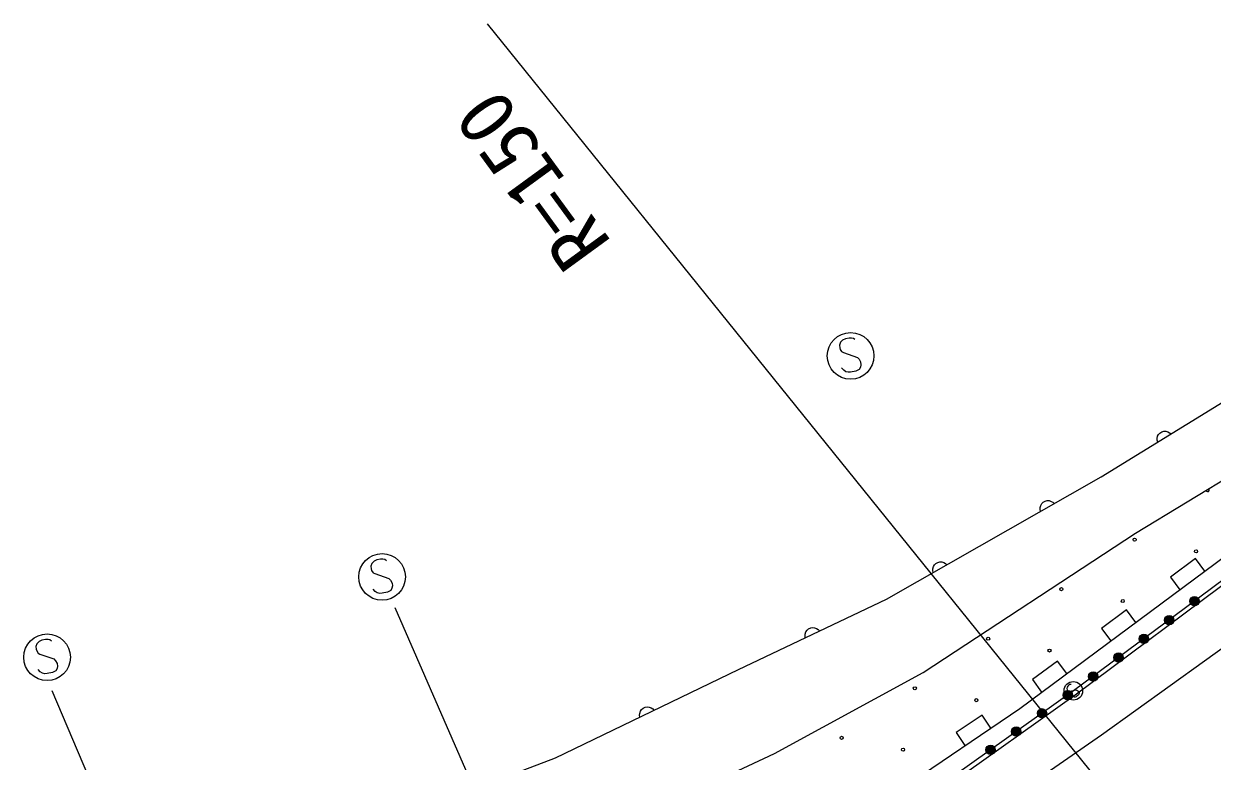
# Model space of a CAD drawing. Units: millimetres, scale not verified. Extents: x 40000 to 680000, y 20000 to 380000.
# Drawn here: x 471587 to 509592, y 306457 to 330047 of the extents above; entities that cross this region are included whole.
import ezdxf
from ezdxf.enums import TextEntityAlignment as Align

# ---------------------------------------------------------------- set-up
doc = ezdxf.new("R2010")
doc.units = ezdxf.units.MM
doc.header["$LTSCALE"] = 1000
doc.layers.add('M-BGD', color=7, linetype='Continuous', lineweight=25)
doc.layers.add('M-STR-HTXT', color=7, linetype='Continuous', lineweight=13)
doc.styles.add('ＭＳ ゴシック', font='')
doc.styles.get('ＭＳ ゴシック').set_extended_font_data('MS Gothic')

msp = doc.modelspace()

# ---------------------------------------------------------------- linework, layer by layer
at = {"layer": 'M-BGD'}
for p, q in [((497702, 319858), (497669, 319767)), ((497669, 319767), (497682, 319682)), ((497682, 319682), (497696, 319628)), ((497696, 319628), (497739, 319559)), ((497772, 319928), (497702, 319858)), ((497863, 319972), (497772, 319928)), ((497977, 319994), (497863, 319972)), ((498057, 319994), (497977, 319994)), ((498117, 319979), (498057, 319994)), ((498166, 319942), (498117, 319979)), ((497739, 319559), (497799, 319529)), ((497799, 319529), (498244, 319373)), ((498244, 319373), (498301, 319315)), ((498301, 319315), (498348, 319229)), ((497808, 318962), (497740, 319037)), ((497877, 318918), (497808, 318962)), ((497953, 318898), (497877, 318918)), ((498029, 318901), (497953, 318898)), ((498199, 318933), (498029, 318901)), ((498306, 318988), (498199, 318933)), ((498345, 319064), (498306, 318988)), ((498358, 319139), (498345, 319064)), ((498348, 319229), (498358, 319139)), ((507134, 313748), (514298, 318114)), ((517977, 318286), (508367, 311084)), ((506036, 315558), (510085, 318035)), ((507918, 316954), (507984, 316995)), ((507984, 316995), (508044, 317011)), ((508044, 317011), (508106, 317014)), ((508106, 317014), (508177, 316992)), ((508177, 316992), (508228, 316966)), ((508228, 316966), (508274, 316927)), ((507834, 316783), (507846, 316855)), ((507834, 316726), (507834, 316783)), ((507847, 316666), (507834, 316726)), ((507846, 316855), (507877, 316909)), ((507877, 316909), (507918, 316954)), ((499171, 311638), (506036, 315558)), ((514859, 315777), (505208, 308567)), ((504107, 314642), (504140, 314696)), ((504140, 314696), (504182, 314740)), ((504182, 314740), (504250, 314779)), ((504250, 314779), (504309, 314792)), ((504309, 314792), (504372, 314794)), ((504372, 314794), (504442, 314770)), ((504442, 314770), (504492, 314743)), ((504492, 314743), (504537, 314702)), ((504091, 314514), (504093, 314571)), ((504102, 314454), (504091, 314514)), ((504093, 314571), (504107, 314642)), ((500353, 309295), (507134, 313748)), ((482717, 312786), (482684, 312696)), ((482787, 312857), (482717, 312786)), ((482878, 312901), (482787, 312857)), ((482992, 312923), (482878, 312901)), ((483073, 312923), (482992, 312923)), ((483133, 312908), (483073, 312923)), ((483182, 312871), (483133, 312908)), ((500750, 312780), (500818, 312819)), ((500818, 312819), (500877, 312833)), ((500877, 312833), (500940, 312834)), ((500940, 312834), (501010, 312810)), ((501010, 312810), (501060, 312783)), ((501060, 312783), (501105, 312742)), ((503435, 308144), (510056, 313058)), ((509056, 312938), (508253, 312342)), ((509354, 312537), (509056, 312938)), ((482684, 312696), (482697, 312611)), ((482697, 312611), (482711, 312556)), ((482711, 312556), (482755, 312488)), ((482755, 312488), (482814, 312457)), ((482814, 312457), (483260, 312302)), ((500659, 312554), (500661, 312611)), ((500670, 312494), (500659, 312554)), ((500661, 312611), (500675, 312683)), ((500675, 312683), (500708, 312736)), ((500708, 312736), (500750, 312780)), ((483260, 312302), (483317, 312244)), ((483317, 312244), (483364, 312157)), ((483373, 312068), (483361, 311993)), ((483364, 312157), (483373, 312068)), ((508253, 312342), (508551, 311941)), ((482823, 311890), (482755, 311965)), ((482892, 311846), (482823, 311890)), ((482969, 311826), (482892, 311846)), ((483044, 311829), (482969, 311826)), ((483214, 311862), (483044, 311829)), ((483322, 311917), (483214, 311862)), ((483361, 311993), (483322, 311917)), ((483449, 311374), (487778, 301479)), ((494439, 309393), (499171, 311638)), ((506849, 311300), (506046, 310704)), ((511742, 311391), (506055, 307294)), ((507147, 310899), (506849, 311300)), ((508367, 311084), (505160, 308706)), ((496573, 310469), (496579, 310526)), ((496579, 310526), (496598, 310596)), ((496598, 310596), (496635, 310647)), ((496635, 310647), (496681, 310688)), ((496681, 310688), (496751, 310721)), ((496751, 310721), (496811, 310730)), ((496811, 310730), (496874, 310727)), ((496874, 310727), (496941, 310698)), ((496941, 310698), (496989, 310667)), ((496989, 310667), (497031, 310623)), ((506046, 310704), (506344, 310303)), ((472006, 310215), (471974, 310125)), ((471974, 310125), (471986, 310040)), ((472077, 310286), (472006, 310215)), ((472168, 310330), (472077, 310286)), ((472282, 310352), (472168, 310330)), ((472362, 310352), (472282, 310352)), ((472422, 310337), (472362, 310352)), ((472471, 310300), (472422, 310337)), ((496579, 310408), (496573, 310469)), ((471986, 310040), (472001, 309985)), ((472001, 309985), (472044, 309917)), ((472044, 309917), (472103, 309886)), ((472103, 309886), (472549, 309731)), ((472112, 309319), (472044, 309394)), ((472549, 309731), (472606, 309673)), ((472606, 309673), (472653, 309587)), ((472650, 309422), (472611, 309346)), ((472662, 309497), (472650, 309422)), ((472653, 309587), (472662, 309497)), ((488590, 306564), (494439, 309393)), ((504642, 309662), (503839, 309066)), ((504940, 309261), (504642, 309662)), ((472182, 309275), (472112, 309319)), ((472258, 309255), (472182, 309275)), ((472334, 309258), (472258, 309255)), ((472503, 309291), (472334, 309258)), ((472611, 309346), (472503, 309291)), ((495591, 306705), (500353, 309295)), ((503839, 309066), (504137, 308665)), ((472486, 308719), (478256, 295102)), ((505160, 308706), (500261, 305235)), ((504954, 308822), (504946, 308783)), ((504946, 308783), (504954, 308746)), ((504975, 308857), (504954, 308822)), ((504954, 308746), (504977, 308720)), ((505008, 308889), (504975, 308857)), ((504977, 308720), (504994, 308705)), ((504994, 308705), (505023, 308692)), ((505035, 308907), (505008, 308889)), ((505023, 308692), (505050, 308694)), ((505059, 308915), (505035, 308907)), ((505050, 308694), (505233, 308739)), ((505083, 308913), (505059, 308915)), ((505233, 308739), (505265, 308732)), ((505265, 308732), (505299, 308713)), ((505299, 308713), (505322, 308685)), ((505338, 308623), (505314, 308581)), ((505322, 308685), (505334, 308657)), ((505334, 308657), (505338, 308623)), ((505208, 308567), (501107, 305644)), ((505176, 308506), (505137, 308516)), ((505209, 308506), (505176, 308506)), ((505239, 308516), (505209, 308506)), ((505264, 308533), (505239, 308516)), ((505314, 308581), (505264, 308533)), ((491282, 307930), (491288, 307987)), ((491290, 307870), (491282, 307930)), ((491288, 307987), (491307, 308057)), ((491307, 308057), (491344, 308108)), ((491344, 308108), (491389, 308150)), ((491389, 308150), (491459, 308183)), ((491459, 308183), (491519, 308193)), ((491519, 308193), (491582, 308190)), ((491582, 308190), (491649, 308162)), ((491649, 308162), (491698, 308131)), ((491698, 308131), (491740, 308087)), ((498078, 304517), (503435, 308144)), ((502230, 307931), (501401, 307371)), ((502510, 307517), (502230, 307931)), ((506055, 307294), (500973, 303774)), ((501401, 307371), (501682, 306957)), ((489232, 303741), (495591, 306705)), ((483005, 304447), (488590, 306564))]:
    msp.add_line(p, q, dxfattribs=at)
for centre, radius in [((498029, 319424), 746), ((507109, 313546), 49.8), ((509073, 313168), 49.8), ((483044, 312352), 746), ((504767, 311961), 49.8), ((509025, 311577), 149), ((509025, 311577), 132), ((509025, 311577), 115), ((509025, 311577), 96.7), ((509025, 311577), 79.5), ((506731, 311582), 49.8), ((509025, 311577), 58.5), ((509025, 311577), 40.5), ((509025, 311577), 23.2), ((509025, 311577), 4.5), ((508217, 310973), 149), ((508217, 310973), 132), ((508217, 310973), 115), ((508217, 310973), 96.7), ((508217, 310973), 79.5), ((508217, 310973), 58.5), ((508217, 310973), 40.5), ((508217, 310973), 23.2), ((508217, 310973), 4.5), ((472333, 309781), 746), ((507407, 310372), 149), ((507407, 310372), 132), ((502425, 310375), 49.8), ((507407, 310372), 115), ((507407, 310372), 96.7), ((507407, 310372), 79.5), ((507407, 310372), 58.5), ((507407, 310372), 40.5), ((507407, 310372), 23.2), ((507407, 310372), 4.5), ((504389, 309997), 49.8), ((506596, 309771), 149), ((506596, 309771), 132), ((506596, 309771), 115), ((506596, 309771), 96.7), ((506596, 309771), 79.5), ((506596, 309771), 58.5), ((506596, 309771), 40.5), ((506596, 309771), 23.2), ((506596, 309771), 4.5), ((505150, 308709), 298), ((505786, 309170), 149), ((505786, 309170), 132), ((505786, 309170), 115), ((505786, 309170), 96.7), ((505786, 309170), 79.5), ((505786, 309170), 58.5), ((505786, 309170), 40.5), ((505786, 309170), 23.2), ((505786, 309170), 4.5), ((500083, 308790), 49.8), ((504972, 308573), 149), ((504972, 308573), 132), ((504972, 308573), 115), ((504972, 308573), 96.7), ((504972, 308573), 79.5), ((504972, 308573), 58.5), ((504972, 308573), 40.5), ((502046, 308411), 49.8), ((504972, 308573), 23.2), ((504972, 308573), 4.5), ((504149, 307990), 149), ((504149, 307990), 132), ((504149, 307990), 115), ((504149, 307990), 96.7), ((504149, 307990), 79.5), ((504149, 307990), 58.5), ((504149, 307990), 40.5), ((504149, 307990), 23.2), ((504149, 307990), 4.5), ((503326, 307407), 149), ((503326, 307407), 132), ((503326, 307407), 115), ((503326, 307407), 96.7), ((503326, 307407), 79.5), ((503326, 307407), 58.5), ((497740, 307204), 49.8), ((503326, 307407), 40.5), ((503326, 307407), 23.2), ((503326, 307407), 4.5), ((499704, 306826), 49.8), ((502503, 306823), 149), ((502503, 306823), 132), ((502503, 306823), 115), ((502503, 306823), 96.7), ((502503, 306823), 79.5), ((502503, 306823), 58.5), ((502503, 306823), 40.5), ((502503, 306823), 23.2), ((502503, 306823), 4.5)]:
    msp.add_circle(centre, radius, dxfattribs=at)
msp.add_arc((509451, 315132), 49.8, 181.4749, 61.2422, dxfattribs=at)
at = {"layer": 'M-STR-HTXT'}
msp.add_line((507036, 304500), (486420, 330047), dxfattribs=at)

# ---------------------------------------------------------------- texts
at = {"layer": 'M-STR-HTXT', "style": 'ＭＳ ゴシック'}
msp.add_text('R=150', height=1833, rotation=126.1, dxfattribs=at).set_placement((490863, 323362), align=Align.BOTTOM_LEFT)

doc.saveas('drawing.dxf')
